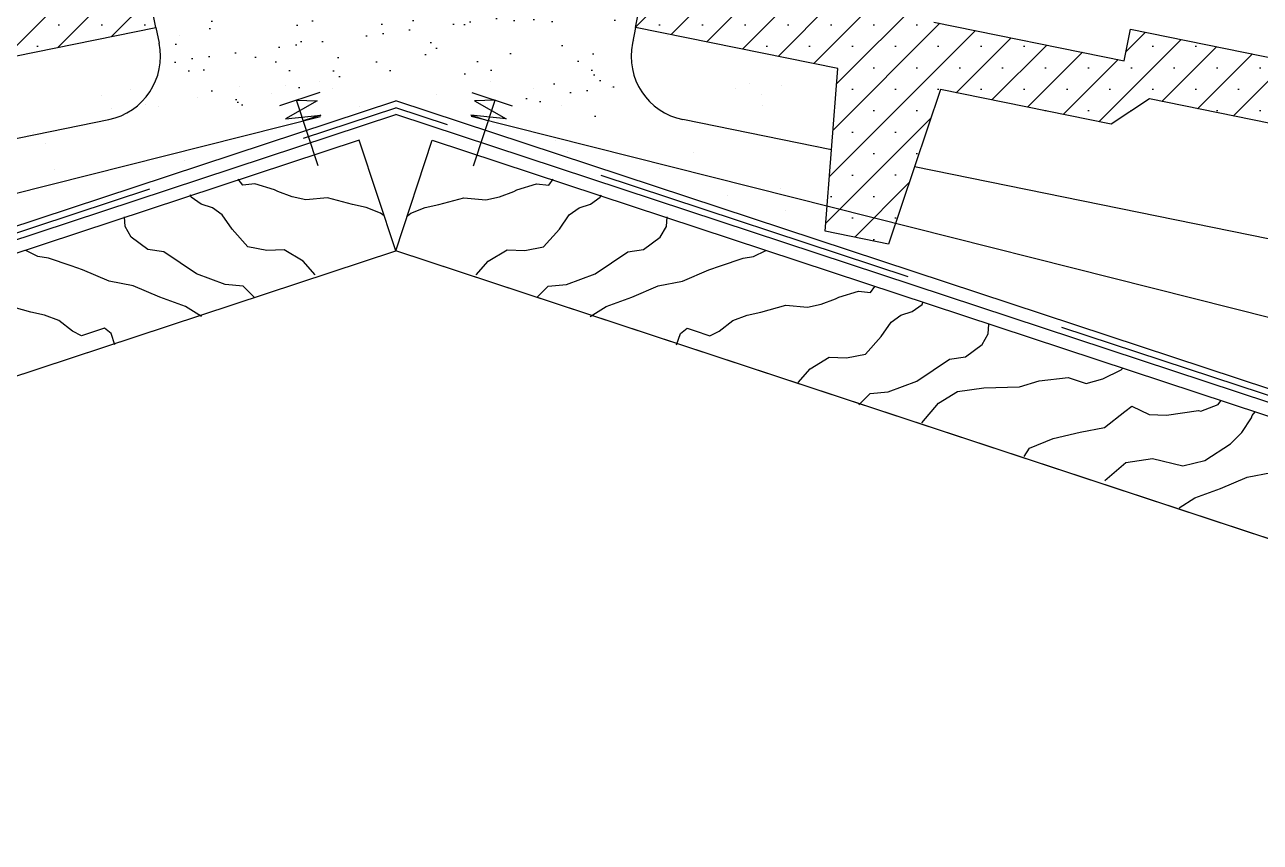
# Model space of a CAD drawing. Header units: metres. Extents: x -220 to 294, y -29 to 18.
# Drawn here: x 253.172 to 255.082, y 12.739 to 14.002 of the extents above; entities that cross this region are included whole.
import ezdxf

# ---------------------------------------------------------------- set-up
doc = ezdxf.new("R2010")
doc.units = ezdxf.units.M
doc.header["$MEASUREMENT"] = 0
doc.linetypes.add('DASHED', pattern=[0.75, 0.5, -0.25])
doc.layers.add('Standart', color=7, linetype='Continuous')
doc.layers.add('Tarama', color=7, linetype='Continuous')
pattern_1 = [(45, (-26.822255, -1.974744), (-0.03314563, 0.03314563), []), (45, (-26.78911, -1.974744), (-0.03314563, 0.03314563), [0, -0.046875])]

msp = doc.modelspace()

# ---------------------------------------------------------------- hatches: boundary and pattern name
at = {"layer": 'Tarama', "linetype": 'Continuous', "lineweight": -3}
h = msp.add_hatch(dxfattribs=at)
h.set_pattern_fill('AR-SAND', color=59, scale=0.05, style=0)
h.set_pattern_definition([(37.5, (-26.822255, -1.97474), (-0.003149668, 0.096341188), [0, -0.076, 0, -0.085, 0, -0.08125]), (7.5, (-26.82225, -1.97474), (0.088488835, 0.141107303), [0, -0.041, 0, -0.0685, 0, -0.02625]), (327.5, (-26.883755, -1.97474), (0.155707093, 0.000282953), [0, -0.025, 0, -0.09, 0, -0.1175]), (317.5, (-26.88375, -1.97474), (0.15030633, 0.04388378), [0, -0.0125, 0, -0.059, 0, -0.0675])])
h.paths.add_polyline_path([(252.8468, 14.0391), (252.8815, 14.1145), (252.8884, 14.1752), (252.9567, 14.3143), (253.0516, 14.4111), (253.2018, 14.4807), (253.3364, 14.5222), (253.4268, 14.5696), (253.5217, 14.645), (253.5898, 14.7484), (253.6574, 14.8168), (253.7458, 14.8546), (253.8342, 14.8168), (253.9017, 14.7484), (253.957, 14.6658), (254.0648, 14.5696), (254.1793, 14.5083), (254.2898, 14.4807), (254.4178, 14.4203), (254.5336, 14.3092), (254.5938, 14.2119), (254.6309, 14.0869), (254.6355, 14.0336), (254.5383, 14.0799), (254.1492, 14.154), (254.1214, 14.1425), (254.089, 13.9109), (254.0705, 13.8576), (254.0659, 13.8322), (253.8945, 13.9016), (253.7996, 13.9248), (253.7231, 13.9248), (253.6328, 13.9109), (253.5796, 13.8993), (253.5032, 13.8715), (253.4429, 13.8461), (253.4105, 13.8345), (253.4013, 13.9063), (253.399, 14.0081), (253.3688, 14.1633), (253.3156, 14.1865), (253.2044, 14.1378), (253.0956, 14.1054), (252.9729, 14.0869), (252.9034, 14.0707)])
h = msp.add_hatch(dxfattribs=at)
h.set_pattern_fill('SACNCR', color=213, scale=0.5, style=0)
h.set_pattern_definition(pattern_1)
h.paths.add_polyline_path([(249.7995, 13.0145), (249.7092, 13.3023), (249.6906, 13.2985), (249.532, 13.1915), (249.4955, 13.0036), (249.5055, 12.9547), (249.4075, 12.9347), (249.3826, 13.0572), (249.4313, 13.2581), (249.6217, 13.3865), (252.6104, 13.9949), (252.6204, 13.9459), (252.9143, 14.0058), (252.9044, 14.0547), (253.0023, 14.0747), (253.0123, 14.0257), (253.2083, 14.0656), (253.1983, 14.1146), (253.3476, 14.1359), (253.3752, 13.9975), (253.0627, 13.9339), (253.0821, 13.6827), (252.9841, 13.6628), (252.9039, 13.9016), (252.6403, 13.8479), (252.5813, 13.8869), (251.1483, 13.5952), (251.1573, 13.4574), (251.0594, 13.4375), (251.0138, 13.5678), (250.2174, 13.4057), (250.2341, 13.2305), (250.1361, 13.2106), (250.0829, 13.3783), (249.868, 13.3346), (249.8975, 13.0344)])
h = msp.add_hatch(dxfattribs=at)
h.set_pattern_fill('SACNCR', color=213, scale=0.5, style=0)
h.set_pattern_definition(pattern_1)
h.paths.add_polyline_path([(254.1164, 13.9975), (254.1463, 14.1445), (254.2933, 14.1146), (254.2833, 14.0656), (254.4793, 14.0257), (254.4892, 14.0747), (254.5872, 14.0547), (254.5773, 14.0058), (254.8712, 13.9459), (254.8812, 13.9949), (257.8699, 13.3865), (257.9808, 13.3363), (258.0602, 13.2581), (258.1067, 13.1744), (258.109, 13.0572), (258.0841, 12.9347), (257.9861, 12.9547), (257.9997, 13.0794), (257.9596, 13.1915), (257.8909, 13.2643), (257.801, 13.2985), (257.7824, 13.3023), (257.6921, 13.0145), (257.5941, 13.0344), (257.6235, 13.3346), (257.4087, 13.3783), (257.3555, 13.2106), (257.2575, 13.2305), (257.2742, 13.4057), (256.4778, 13.5678), (256.4322, 13.4375), (256.3342, 13.4574), (256.3433, 13.5952), (254.9103, 13.8869), (254.8513, 13.8479), (254.5877, 13.9016), (254.5074, 13.6628), (254.4095, 13.6827), (254.4289, 13.9339)])

# ---------------------------------------------------------------- linework, layer by layer
at = {"layer": 'Standart', "color": 36, "linetype": 'Continuous', "lineweight": -3}
for points in [[(253.3752, 13.9975), (253.3453, 14.1445)], [(254.1164, 13.9975), (254.1463, 14.1445)], [(253.0627, 13.9339), (253.3752, 13.9975)], [(253.3752, 13.9975), (253.3802, 13.973)], [(254.1164, 13.9975), (254.1114, 13.973)], [(254.4289, 13.9339), (254.1164, 13.9975)], [(254.5773, 14.0058), (254.8712, 13.9459)], [(254.8712, 13.9459), (254.8812, 13.9949)], [(254.8812, 13.9949), (257.8699, 13.3865)], [(254.4095, 13.6827), (254.4289, 13.9339)], [(254.5877, 13.9016), (254.5074, 13.6628)], [(254.8513, 13.8479), (254.5877, 13.9016)], [(254.9103, 13.8869), (254.8513, 13.8479)], [(256.3433, 13.5952), (254.9103, 13.8869)], [(253.0724, 13.8083), (253.3022, 13.8551)], [(254.4192, 13.8083), (254.1894, 13.8551)], [(257.2575, 13.2305), (254.5476, 13.7822)], [(254.5074, 13.6628), (254.4095, 13.6827)]]:
    msp.add_lwpolyline(points, dxfattribs=at)
at = {"layer": 'Standart', "color": 1, "linetype": 'Continuous', "lineweight": -3}
for points in [[(253.4123, 13.9846), (253.4123, 13.9846)], [(254.114, 13.9779), (254.114, 13.9779)], [(254.1661, 13.9848), (254.1661, 13.9848)], [(253.3363, 13.9018), (253.3363, 13.9018)], [(254.0794, 13.9039), (254.0794, 13.9039)], [(254.2705, 13.9035), (254.2705, 13.9035)], [(254.2928, 13.911), (254.2928, 13.911)], [(254.3411, 13.9073), (254.3411, 13.9073)], [(249.3296, 12.4277), (253.7458, 13.8838)], [(253.2917, 13.8921), (253.2917, 13.8921)], [(253.4398, 13.8892), (253.4398, 13.8892)], [(253.5535, 13.8954), (253.5535, 13.8954)], [(253.6284, 13.8969), (253.5659, 13.8763)], [(253.6242, 13.8843), (253.5752, 13.8564)], [(253.6256, 13.7837), (253.5921, 13.8853)], [(253.5922, 13.885), (253.6242, 13.8843)], [(258.0992, 12.4484), (253.7458, 13.8838)], [(253.8093, 13.8942), (253.8093, 13.8942)], [(253.8632, 13.8969), (253.9257, 13.8763)], [(253.866, 13.7837), (253.8995, 13.8853)], [(253.8994, 13.885), (253.8674, 13.8843)], [(253.8674, 13.8843), (253.9163, 13.8564)], [(254.3112, 13.8941), (254.3112, 13.8941)], [(249.3296, 12.4066), (253.7458, 13.8628)], [(253.3065, 13.8716), (253.3065, 13.8716)], [(253.3585, 13.8785), (253.3585, 13.8785)], [(253.3784, 13.875), (253.3784, 13.875)], [(253.6898, 13.8755), (253.6898, 13.8755)], [(258.0992, 12.4273), (253.7458, 13.8628)], [(254.0013, 13.8761), (254.0013, 13.8761)], [(254.3127, 13.8767), (254.3127, 13.8767)], [(251.9577, 13.4387), (253.6293, 13.8597)], [(253.5752, 13.8564), (253.6298, 13.8619)], [(253.6298, 13.8619), (253.6027, 13.853)], [(253.9163, 13.8564), (253.8618, 13.8619)], [(253.8618, 13.8619), (253.8889, 13.853)], [(255.5339, 13.4387), (253.8623, 13.8597)], [(253.186, 13.8355), (253.186, 13.8355)], [(253.6894, 13.8231), (251.79, 13.1968)], [(253.2044, 13.8186), (253.2044, 13.8186)], [(253.7458, 13.6522), (253.6894, 13.8231)], [(253.7458, 13.6522), (253.8022, 13.8231)], [(253.8022, 13.8231), (255.7016, 13.1968)], [(253.9922, 13.8232), (253.9922, 13.8232)], [(254.0106, 13.8064), (254.0106, 13.8064)], [(254.3982, 13.8144), (254.3982, 13.8144)], [(253.4186, 13.792), (253.4186, 13.792)], [(254.2063, 13.8038), (254.2063, 13.8038)], [(253.2188, 13.7777), (253.2188, 13.7777)], [(254.1531, 13.7794), (254.1531, 13.7794)], [(254.3396, 13.7487), (254.3396, 13.7487)], [(254.2583, 13.738), (254.2583, 13.738)], [(254.3474, 13.7146), (254.3474, 13.7146)], [(249.3296, 12.196), (253.7458, 13.6522)], [(251.8464, 13.0259), (253.7458, 13.6522)], [(258.0992, 12.2167), (253.7458, 13.6522)], [(255.6452, 13.0259), (253.7458, 13.6522)]]:
    msp.add_lwpolyline(points, dxfattribs=at)
at = {"layer": 'Standart', "color": 173, "linetype": 'Continuous', "lineweight": -3}
for points in [[(253.505, 13.9064), (253.505, 13.9064)], [(253.5757, 13.907), (253.5757, 13.907)], [(253.6277, 13.9139), (253.6277, 13.9139)], [(253.6477, 13.9024), (253.6477, 13.9024)], [(253.8926, 13.9144), (253.8926, 13.9144)], [(253.9591, 13.903), (253.9591, 13.903)]]:
    msp.add_lwpolyline(points, dxfattribs=at)
at = {"layer": 'Standart', "color": 1, "linetype": 'DASHED', "lineweight": -3}
for points in [[(249.3296, 12.4171), (253.7458, 13.8733)], [(258.0992, 12.4378), (253.7458, 13.8733)]]:
    msp.add_lwpolyline(points, dxfattribs=at)
at = {"layer": 'Standart', "color": 26, "linetype": 'Continuous', "lineweight": -3}
for points in [[(253.5094, 13.7536), (253.5024, 13.763)], [(253.5282, 13.7559), (253.5094, 13.7536)], [(253.5586, 13.7464), (253.5282, 13.7559)], [(253.933, 13.7464), (253.9634, 13.7559)], [(253.9634, 13.7559), (253.9822, 13.7536)], [(253.9822, 13.7536), (253.9892, 13.763)], [(253.4298, 13.7351), (253.4286, 13.7386)], [(253.4449, 13.7245), (253.4298, 13.7351)], [(253.5633, 13.744), (253.5586, 13.7464)], [(253.5855, 13.7357), (253.5633, 13.744)], [(253.6066, 13.731), (253.5855, 13.7357)], [(253.6405, 13.7344), (253.6066, 13.731)], [(253.6791, 13.7237), (253.6405, 13.7344)], [(253.8125, 13.7237), (253.8511, 13.7344)], [(253.8511, 13.7344), (253.885, 13.731)], [(253.885, 13.731), (253.9061, 13.7357)], [(253.9061, 13.7357), (253.9283, 13.744)], [(253.9283, 13.744), (253.933, 13.7464)], [(254.0467, 13.7245), (254.0618, 13.7351)], [(254.0618, 13.7351), (254.063, 13.7386)], [(253.4625, 13.7186), (253.4449, 13.7245)], [(253.4777, 13.708), (253.4625, 13.7186)], [(253.7002, 13.719), (253.6791, 13.7237)], [(253.7224, 13.7107), (253.7002, 13.719)], [(253.7279, 13.7064), (253.7224, 13.7107)], [(253.7637, 13.7064), (253.7692, 13.7107)], [(253.7692, 13.7107), (253.7914, 13.719)], [(253.7914, 13.719), (253.8125, 13.7237)], [(254.0139, 13.708), (254.0291, 13.7186)], [(254.0291, 13.7186), (254.0467, 13.7245)], [(253.3277, 13.6898), (253.3266, 13.705)], [(253.4928, 13.6857), (253.4777, 13.708)], [(253.9988, 13.6857), (254.0139, 13.708)], [(254.1639, 13.6898), (254.165, 13.705)], [(253.3371, 13.6733), (253.3277, 13.6898)], [(253.3628, 13.6545), (253.3371, 13.6733)], [(253.5173, 13.6587), (253.4928, 13.6857)], [(253.9743, 13.6587), (253.9988, 13.6857)], [(254.1288, 13.6545), (254.1545, 13.6733)], [(254.1545, 13.6733), (254.1639, 13.6898)], [(253.1927, 13.6433), (253.174, 13.6527)], [(253.3873, 13.6509), (253.3628, 13.6545)], [(253.5466, 13.6527), (253.5173, 13.6587)], [(253.5735, 13.6538), (253.5466, 13.6527)], [(253.6027, 13.6361), (253.5735, 13.6538)], [(253.8888, 13.6361), (253.9181, 13.6538)], [(253.9181, 13.6538), (253.945, 13.6527)], [(253.945, 13.6527), (253.9743, 13.6587)], [(254.1042, 13.6509), (254.1288, 13.6545)], [(254.2988, 13.6433), (254.3175, 13.6527)], [(253.2091, 13.6409), (253.1927, 13.6433)], [(253.2442, 13.6291), (253.2091, 13.6409)], [(253.4376, 13.6168), (253.3873, 13.6509)], [(253.6214, 13.615), (253.6027, 13.6361)], [(253.8702, 13.615), (253.8888, 13.6361)], [(254.054, 13.6168), (254.1042, 13.6509)], [(254.2474, 13.6291), (254.2825, 13.6409)], [(254.2825, 13.6409), (254.2988, 13.6433)], [(253.2618, 13.6231), (253.2442, 13.6291)], [(253.3027, 13.6054), (253.2618, 13.6231)], [(253.482, 13.6002), (253.4376, 13.6168)], [(254.0096, 13.6002), (254.054, 13.6168)], [(254.1889, 13.6054), (254.2298, 13.6231)], [(254.2298, 13.6231), (254.2474, 13.6291)], [(253.3401, 13.5983), (253.3027, 13.6054)], [(253.3811, 13.5806), (253.3401, 13.5983)], [(253.5101, 13.5978), (253.482, 13.6002)], [(253.5276, 13.5801), (253.5101, 13.5978)], [(253.964, 13.5801), (253.9815, 13.5978)], [(253.9815, 13.5978), (254.0096, 13.6002)], [(254.1105, 13.5806), (254.1514, 13.5983)], [(254.1514, 13.5983), (254.1889, 13.6054)], [(254.4793, 13.5877), (254.4863, 13.5971)], [(253.4208, 13.5664), (253.3811, 13.5806)], [(254.0708, 13.5664), (254.1105, 13.5806)], [(254.4033, 13.5698), (254.4255, 13.5781)], [(254.4255, 13.5781), (254.4302, 13.5805)], [(254.4302, 13.5805), (254.4606, 13.59)], [(254.4606, 13.59), (254.4793, 13.5877)], [(253.1819, 13.5578), (253.1433, 13.5685)], [(253.203, 13.5531), (253.1819, 13.5578)], [(253.4454, 13.551), (253.4208, 13.5664)], [(254.0462, 13.551), (254.0708, 13.5664)], [(254.2886, 13.5531), (254.3097, 13.5578)], [(254.3097, 13.5578), (254.3483, 13.5685)], [(254.3483, 13.5685), (254.3822, 13.5651)], [(254.3822, 13.5651), (254.4033, 13.5698)], [(254.5263, 13.5527), (254.5438, 13.5586)], [(254.5438, 13.5586), (254.559, 13.5692)], [(254.559, 13.5692), (254.5602, 13.5727)], [(253.2252, 13.5448), (253.203, 13.5531)], [(253.2463, 13.5283), (253.2252, 13.5448)], [(254.2453, 13.5283), (254.2664, 13.5448)], [(254.2664, 13.5448), (254.2886, 13.5531)], [(254.496, 13.5198), (254.5111, 13.5421)], [(254.5111, 13.5421), (254.5263, 13.5527)], [(254.661, 13.5239), (254.6622, 13.5391)], [(253.2603, 13.5212), (253.2463, 13.5283)], [(253.2849, 13.5293), (253.2603, 13.5212)], [(253.2954, 13.5328), (253.2849, 13.5293)], [(253.306, 13.5246), (253.2954, 13.5328)], [(253.3118, 13.507), (253.306, 13.5246)], [(254.1798, 13.507), (254.1856, 13.5246)], [(254.1856, 13.5246), (254.1961, 13.5328)], [(254.1961, 13.5328), (254.2067, 13.5293)], [(254.2067, 13.5293), (254.2313, 13.5212)], [(254.2313, 13.5212), (254.2453, 13.5283)], [(254.4714, 13.4928), (254.496, 13.5198)], [(254.6517, 13.5074), (254.661, 13.5239)], [(254.626, 13.4886), (254.6517, 13.5074)], [(254.386, 13.4702), (254.4153, 13.4879)], [(254.4153, 13.4879), (254.4422, 13.4868)], [(254.4422, 13.4868), (254.4714, 13.4928)], [(254.5512, 13.4509), (254.6014, 13.485)], [(254.6014, 13.485), (254.626, 13.4886)], [(254.3674, 13.4491), (254.386, 13.4702)], [(254.8385, 13.4543), (254.8666, 13.4684)], [(254.8666, 13.4684), (254.8691, 13.471)], [(254.5067, 13.4343), (254.5512, 13.4509)], [(254.6547, 13.4408), (254.7097, 13.4421)], [(254.7097, 13.4421), (254.7402, 13.4516)], [(254.7402, 13.4516), (254.7846, 13.4564)], [(254.7846, 13.4564), (254.8128, 13.4472)], [(254.8128, 13.4472), (254.8385, 13.4543)], [(254.4611, 13.4142), (254.4787, 13.4319)], [(254.4787, 13.4319), (254.5067, 13.4343)], [(254.5845, 13.4171), (254.6138, 13.4348)], [(254.6138, 13.4348), (254.6547, 13.4408)], [(254.5589, 13.3865), (254.5845, 13.4171)], [(254.8411, 13.3793), (254.8726, 13.404)], [(254.8726, 13.404), (254.8831, 13.4123)], [(254.8831, 13.4123), (254.9101, 13.3995)], [(254.937, 13.3984), (254.9862, 13.4056)], [(254.9862, 13.4056), (254.9897, 13.4044)], [(254.9897, 13.4044), (255.0166, 13.4151)], [(255.0166, 13.4151), (255.0209, 13.4208)], [(254.9101, 13.3995), (254.937, 13.3984)], [(255.0531, 13.3718), (255.0682, 13.3941)], [(255.0682, 13.3941), (255.0694, 13.3977)], [(255.0694, 13.3977), (255.0736, 13.4034)], [(254.7615, 13.3626), (254.8036, 13.3722)], [(254.8036, 13.3722), (254.8411, 13.3793)], [(255.0355, 13.3542), (255.0531, 13.3718)], [(254.7171, 13.3344), (254.7253, 13.3473)], [(254.7253, 13.3473), (254.7615, 13.3626)], [(254.9958, 13.3283), (255.0355, 13.3542)], [(254.874, 13.3255), (254.915, 13.3315)], [(254.915, 13.3315), (254.9619, 13.32)], [(254.9619, 13.32), (254.9958, 13.3283)], [(254.8413, 13.2973), (254.874, 13.3255)], [(255.0615, 13.3028), (255.0989, 13.3099)], [(255.0205, 13.285), (255.0615, 13.3028)], [(254.9562, 13.2555), (254.9808, 13.2708)], [(254.9808, 13.2708), (255.0205, 13.285)]]:
    msp.add_lwpolyline(points, dxfattribs=at)
at = {"layer": 'Standart', "color": 36, "linetype": 'Continuous', "lineweight": -3}
for centre, start, end in [((253.2822, 13.9531), 281.5063, 11.5063), ((254.2094, 13.9531), 168.4937, 258.4937)]:
    msp.add_arc(centre, 0.1, start, end, dxfattribs=at)

doc.saveas('drawing.dxf')
